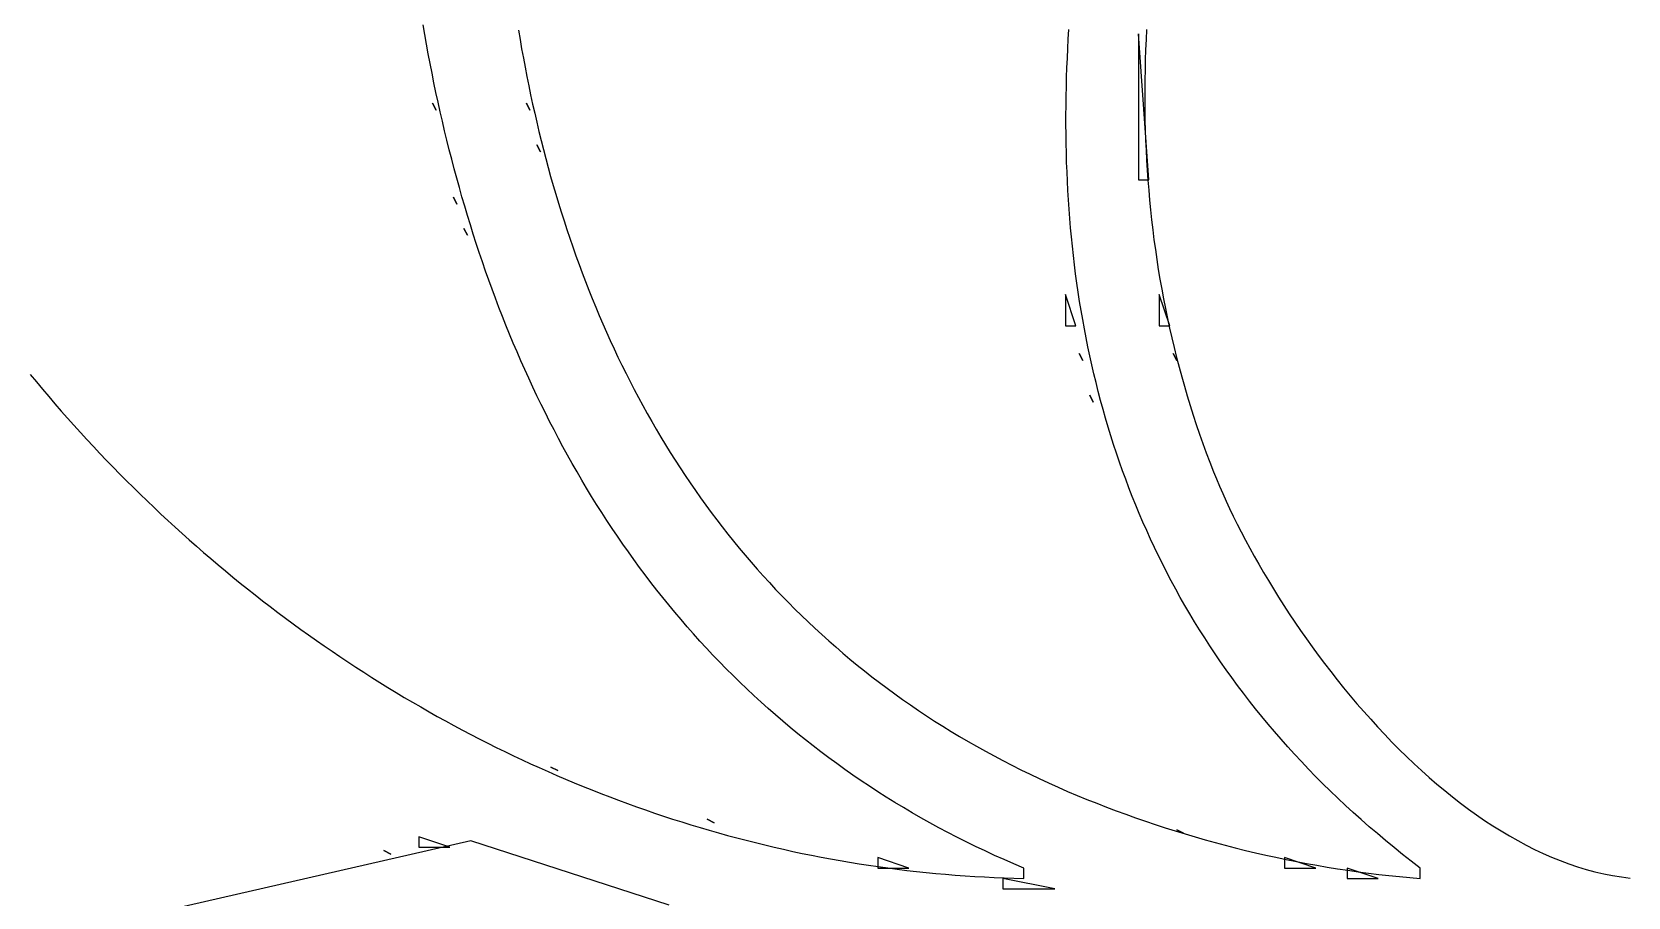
# Model space of a CAD drawing. Header units: millimetres. Extents: x 56222 to 3066687, y -650199 to -121287.
# Drawn here: x 141920.149 to 141922.879, y -185290.785 to -185289.305 of the extents above; entities that cross this region are included whole.
import ezdxf

# ---------------------------------------------------------------- set-up
doc = ezdxf.new("R2010")
doc.units = ezdxf.units.MM
doc.header["$MEASUREMENT"] = 0
doc.layers.add('$TD_AUDIT_GENERATED_(A0BDF17)', color=32, linetype='Continuous', lineweight=30)

msp = doc.modelspace()

# ---------------------------------------------------------------- linework, layer by layer
at = {"layer": '$TD_AUDIT_GENERATED_(A0BDF17)', "linetype": 'Continuous', "lineweight": 25, "ltscale": 2}
for p, q in [((141920.821, -185289.3091, 0.5173), (141920.8182, -185289.2924, 0.5173)), ((141920.9813, -185289.3016, 0.5173), (141920.984, -185289.3175, 0.5173)), ((141921.9218, -185289.3169, 0.5173), (141921.9228, -185289.3005, 0.5173)), ((141922.0558, -185289.3006, 0.5173), (141922.0549, -185289.3178, 0.5173)), ((141920.824, -185289.3257, 0.5173), (141920.821, -185289.3091, 0.5173)), ((141920.827, -185289.3422, 0.5173), (141920.824, -185289.3257, 0.5173)), ((141920.984, -185289.3175, 0.5173), (141920.9867, -185289.3334, 0.5173)), ((141921.9209, -185289.3332, 0.5173), (141921.9218, -185289.3169, 0.5173)), ((141922.0417, -185289.3077, 0.5173), (141922.0417, -185289.5575, 0.5173)), ((141922.0596, -185289.5575, 0.5173), (141922.0417, -185289.3077, 0.5173)), ((141922.0549, -185289.3178, 0.5173), (141922.0541, -185289.335, 0.5173)), ((141920.8301, -185289.3588, 0.5173), (141920.827, -185289.3422, 0.5173)), ((141920.8334, -185289.3753, 0.5173), (141920.8301, -185289.3588, 0.5173)), ((141920.9867, -185289.3334, 0.5173), (141920.9896, -185289.3493, 0.5173)), ((141920.9896, -185289.3493, 0.5173), (141920.9926, -185289.3651, 0.5173)), ((141921.9195, -185289.3659, 0.5173), (141921.9202, -185289.3495, 0.5173)), ((141921.9202, -185289.3495, 0.5173), (141921.9209, -185289.3332, 0.5173)), ((141922.0535, -185289.3522, 0.5173), (141922.0531, -185289.3694, 0.5173)), ((141922.0541, -185289.335, 0.5173), (141922.0535, -185289.3522, 0.5173)), ((141920.8367, -185289.3918, 0.5173), (141920.8334, -185289.3753, 0.5173)), ((141920.9926, -185289.3651, 0.5173), (141920.9956, -185289.3809, 0.5173)), ((141920.9956, -185289.3809, 0.5173), (141920.9988, -185289.3967, 0.5173)), ((141921.9185, -185289.3984, 0.5173), (141921.9189, -185289.3821, 0.5173)), ((141921.9189, -185289.3821, 0.5173), (141921.9195, -185289.3659, 0.5173)), ((141922.0528, -185289.3866, 0.5173), (141922.0526, -185289.4038, 0.5173)), ((141922.0531, -185289.3694, 0.5173), (141922.0528, -185289.3866, 0.5173)), ((141920.8401, -185289.4083, 0.5173), (141920.8367, -185289.3918, 0.5173)), ((141920.8437, -185289.4247, 0.5173), (141920.8401, -185289.4083, 0.5173)), ((141920.9988, -185289.3967, 0.5173), (141921.0021, -185289.4124, 0.5173)), ((141921.0021, -185289.4124, 0.5173), (141921.0055, -185289.428, 0.5173)), ((141921.9182, -185289.4147, 0.5173), (141921.9185, -185289.3984, 0.5173)), ((141922.0526, -185289.4038, 0.5173), (141922.0526, -185289.421, 0.5173)), ((141920.8344, -185289.4266, 0.5173), (141920.8403, -185289.4385, 0.5173)), ((141920.8403, -185289.4385, 0.5173), (141920.8344, -185289.4266, 0.5173)), ((141920.8473, -185289.4411, 0.5173), (141920.8437, -185289.4247, 0.5173)), ((141920.851, -185289.4574, 0.5173), (141920.8473, -185289.4411, 0.5173)), ((141920.995, -185289.4266, 0.5173), (141921.0009, -185289.4385, 0.5173)), ((141921.0009, -185289.4385, 0.5173), (141920.995, -185289.4266, 0.5173)), ((141921.0055, -185289.428, 0.5173), (141921.009, -185289.4437, 0.5173)), ((141921.9178, -185289.4471, 0.5173), (141921.9179, -185289.4309, 0.5173)), ((141921.9179, -185289.4309, 0.5173), (141921.9182, -185289.4147, 0.5173)), ((141922.0526, -185289.421, 0.5173), (141922.0528, -185289.4382, 0.5173)), ((141922.0528, -185289.4382, 0.5173), (141922.053, -185289.4554, 0.5173)), ((141920.8549, -185289.4738, 0.5173), (141920.851, -185289.4574, 0.5173)), ((141921.009, -185289.4437, 0.5173), (141921.0125, -185289.4593, 0.5173)), ((141921.0125, -185289.4593, 0.5173), (141921.0162, -185289.4748, 0.5173)), ((141921.9178, -185289.4633, 0.5173), (141921.9178, -185289.4471, 0.5173)), ((141921.918, -185289.4794, 0.5173), (141921.9178, -185289.4633, 0.5173)), ((141922.053, -185289.4554, 0.5173), (141922.0535, -185289.4725, 0.5173)), ((141920.8588, -185289.4901, 0.5173), (141920.8549, -185289.4738, 0.5173)), ((141920.8629, -185289.5063, 0.5173), (141920.8588, -185289.4901, 0.5173)), ((141921.0162, -185289.4748, 0.5173), (141921.0201, -185289.4903, 0.5173)), ((141921.0201, -185289.4903, 0.5173), (141921.024, -185289.5058, 0.5173)), ((141921.9182, -185289.4956, 0.5173), (141921.918, -185289.4794, 0.5173)), ((141921.9185, -185289.5117, 0.5173), (141921.9182, -185289.4956, 0.5173)), ((141922.0535, -185289.4725, 0.5173), (141922.0541, -185289.4897, 0.5173)), ((141922.0541, -185289.4897, 0.5173), (141922.0548, -185289.5068, 0.5173)), ((141920.867, -185289.5225, 0.5173), (141920.8629, -185289.5063, 0.5173)), ((141920.8713, -185289.5387, 0.5173), (141920.867, -185289.5225, 0.5173)), ((141921.0128, -185289.498, 0.5173), (141921.0188, -185289.5099, 0.5173)), ((141921.0188, -185289.5099, 0.5173), (141921.0128, -185289.498, 0.5173)), ((141921.024, -185289.5058, 0.5173), (141921.028, -185289.5212, 0.5173)), ((141921.028, -185289.5212, 0.5173), (141921.0321, -185289.5366, 0.5173)), ((141921.919, -185289.5278, 0.5173), (141921.9185, -185289.5117, 0.5173)), ((141922.0548, -185289.5068, 0.5173), (141922.0557, -185289.5239, 0.5173)), ((141920.8756, -185289.5548, 0.5173), (141920.8713, -185289.5387, 0.5173)), ((141921.0321, -185289.5366, 0.5173), (141921.0363, -185289.5519, 0.5173)), ((141921.9196, -185289.5439, 0.5173), (141921.919, -185289.5278, 0.5173)), ((141921.9203, -185289.5599, 0.5173), (141921.9196, -185289.5439, 0.5173)), ((141922.0557, -185289.5239, 0.5173), (141922.0567, -185289.541, 0.5173)), ((141922.0567, -185289.541, 0.5173), (141922.0579, -185289.5581, 0.5173)), ((141920.8801, -185289.5709, 0.5173), (141920.8756, -185289.5548, 0.5173)), ((141920.8846, -185289.587, 0.5173), (141920.8801, -185289.5709, 0.5173)), ((141921.0363, -185289.5519, 0.5173), (141921.0407, -185289.5672, 0.5173)), ((141921.0407, -185289.5672, 0.5173), (141921.0451, -185289.5824, 0.5173)), ((141921.9212, -185289.5759, 0.5173), (141921.9203, -185289.5599, 0.5173)), ((141921.9221, -185289.5919, 0.5173), (141921.9212, -185289.5759, 0.5173)), ((141922.0417, -185289.5575, 0.5173), (141922.0596, -185289.5575, 0.5173)), ((141922.0579, -185289.5581, 0.5173), (141922.0593, -185289.5752, 0.5173)), ((141922.0593, -185289.5752, 0.5173), (141922.0608, -185289.5922, 0.5173)), ((141920.8701, -185289.5872, 0.5173), (141920.876, -185289.5991, 0.5173)), ((141920.876, -185289.5991, 0.5173), (141920.8701, -185289.5872, 0.5173)), ((141920.8893, -185289.603, 0.5173), (141920.8846, -185289.587, 0.5173)), ((141920.8941, -185289.619, 0.5173), (141920.8893, -185289.603, 0.5173)), ((141921.0451, -185289.5824, 0.5173), (141921.0497, -185289.5976, 0.5173)), ((141921.0497, -185289.5976, 0.5173), (141921.0544, -185289.6127, 0.5173)), ((141921.9232, -185289.6078, 0.5173), (141921.9221, -185289.5919, 0.5173)), ((141922.0608, -185289.5922, 0.5173), (141922.0625, -185289.6092, 0.5173)), ((141920.899, -185289.6349, 0.5173), (141920.8941, -185289.619, 0.5173)), ((141921.0544, -185289.6127, 0.5173), (141921.0592, -185289.6278, 0.5173)), ((141921.0592, -185289.6278, 0.5173), (141921.0641, -185289.6428, 0.5173)), ((141921.9244, -185289.6238, 0.5173), (141921.9232, -185289.6078, 0.5173)), ((141921.9258, -185289.6397, 0.5173), (141921.9244, -185289.6238, 0.5173)), ((141922.0625, -185289.6092, 0.5173), (141922.0643, -185289.6262, 0.5173)), ((141922.0643, -185289.6262, 0.5173), (141922.0663, -185289.6432, 0.5173)), ((141920.8879, -185289.6407, 0.5173), (141920.8939, -185289.6526, 0.5173)), ((141920.8939, -185289.6526, 0.5173), (141920.8879, -185289.6407, 0.5173)), ((141920.9039, -185289.6507, 0.5173), (141920.899, -185289.6349, 0.5173)), ((141920.909, -185289.6666, 0.5173), (141920.9039, -185289.6507, 0.5173)), ((141921.0641, -185289.6428, 0.5173), (141921.0691, -185289.6577, 0.5173)), ((141921.0691, -185289.6577, 0.5173), (141921.0742, -185289.6726, 0.5173)), ((141921.9272, -185289.6555, 0.5173), (141921.9258, -185289.6397, 0.5173)), ((141921.9288, -185289.6714, 0.5173), (141921.9272, -185289.6555, 0.5173)), ((141922.0663, -185289.6432, 0.5173), (141922.0684, -185289.6602, 0.5173)), ((141920.9142, -185289.6823, 0.5173), (141920.909, -185289.6666, 0.5173)), ((141920.9196, -185289.6981, 0.5173), (141920.9142, -185289.6823, 0.5173)), ((141921.0742, -185289.6726, 0.5173), (141921.0795, -185289.6875, 0.5173)), ((141921.9306, -185289.6872, 0.5173), (141921.9288, -185289.6714, 0.5173)), ((141921.9324, -185289.7029, 0.5173), (141921.9306, -185289.6872, 0.5173)), ((141922.0684, -185289.6602, 0.5173), (141922.0707, -185289.6771, 0.5173)), ((141922.0707, -185289.6771, 0.5173), (141922.0732, -185289.694, 0.5173)), ((141920.925, -185289.7137, 0.5173), (141920.9196, -185289.6981, 0.5173)), ((141920.9305, -185289.7294, 0.5173), (141920.925, -185289.7137, 0.5173)), ((141921.0795, -185289.6875, 0.5173), (141921.0848, -185289.7023, 0.5173)), ((141921.0848, -185289.7023, 0.5173), (141921.0903, -185289.717, 0.5173)), ((141921.9344, -185289.7187, 0.5173), (141921.9324, -185289.7029, 0.5173)), ((141922.0732, -185289.694, 0.5173), (141922.0758, -185289.7109, 0.5173)), ((141922.0758, -185289.7109, 0.5173), (141922.0786, -185289.7278, 0.5173)), ((141920.9362, -185289.7449, 0.5173), (141920.9305, -185289.7294, 0.5173)), ((141921.0903, -185289.717, 0.5173), (141921.0959, -185289.7317, 0.5173)), ((141921.0959, -185289.7317, 0.5173), (141921.1016, -185289.7463, 0.5173)), ((141921.9366, -185289.7344, 0.5173), (141921.9344, -185289.7187, 0.5173)), ((141921.9388, -185289.7501, 0.5173), (141921.9366, -185289.7344, 0.5173)), ((141922.0786, -185289.7278, 0.5173), (141922.0816, -185289.7446, 0.5173)), ((141920.9419, -185289.7604, 0.5173), (141920.9362, -185289.7449, 0.5173)), ((141920.9478, -185289.7759, 0.5173), (141920.9419, -185289.7604, 0.5173)), ((141921.1016, -185289.7463, 0.5173), (141921.1074, -185289.7608, 0.5173)), ((141921.1074, -185289.7608, 0.5173), (141921.1133, -185289.7753, 0.5173)), ((141921.9168, -185289.7537, 0.5173), (141921.9168, -185289.8073, 0.5173)), ((141921.9347, -185289.8073, 0.5173), (141921.9168, -185289.7537, 0.5173)), ((141921.9412, -185289.7657, 0.5173), (141921.9388, -185289.7501, 0.5173)), ((141921.9438, -185289.7813, 0.5173), (141921.9412, -185289.7657, 0.5173)), ((141922.0774, -185289.7537, 0.5173), (141922.0774, -185289.8073, 0.5173)), ((141922.0953, -185289.8073, 0.5173), (141922.0774, -185289.7537, 0.5173)), ((141922.0816, -185289.7446, 0.5173), (141922.0847, -185289.7614, 0.5173)), ((141922.0847, -185289.7614, 0.5173), (141922.088, -185289.7781, 0.5173)), ((141920.9538, -185289.7913, 0.5173), (141920.9478, -185289.7759, 0.5173)), ((141920.9599, -185289.8066, 0.5173), (141920.9538, -185289.7913, 0.5173)), ((141921.1133, -185289.7753, 0.5173), (141921.1194, -185289.7898, 0.5173)), ((141921.1194, -185289.7898, 0.5173), (141921.1256, -185289.8041, 0.5173)), ((141921.9465, -185289.7969, 0.5173), (141921.9438, -185289.7813, 0.5173)), ((141922.088, -185289.7781, 0.5173), (141922.0915, -185289.7949, 0.5173)), ((141922.0915, -185289.7949, 0.5173), (141922.0951, -185289.8115, 0.5173)), ((141920.9661, -185289.8219, 0.5173), (141920.9599, -185289.8066, 0.5173)), ((141920.9724, -185289.8371, 0.5173), (141920.9661, -185289.8219, 0.5173)), ((141921.1256, -185289.8041, 0.5173), (141921.1319, -185289.8184, 0.5173)), ((141921.1319, -185289.8184, 0.5173), (141921.1383, -185289.8326, 0.5173)), ((141921.9168, -185289.8073, 0.5173), (141921.9347, -185289.8073, 0.5173)), ((141921.9493, -185289.8124, 0.5173), (141921.9465, -185289.7969, 0.5173)), ((141921.9522, -185289.8279, 0.5173), (141921.9493, -185289.8124, 0.5173)), ((141922.0774, -185289.8073, 0.5173), (141922.0953, -185289.8073, 0.5173)), ((141922.0951, -185289.8115, 0.5173), (141922.0989, -185289.8282, 0.5173)), ((141920.9789, -185289.8522, 0.5173), (141920.9724, -185289.8371, 0.5173)), ((141921.1383, -185289.8326, 0.5173), (141921.1448, -185289.8468, 0.5173)), ((141921.1448, -185289.8468, 0.5173), (141921.1515, -185289.8609, 0.5173)), ((141921.9554, -185289.8433, 0.5173), (141921.9522, -185289.8279, 0.5173)), ((141921.9586, -185289.8587, 0.5173), (141921.9554, -185289.8433, 0.5173)), ((141922.0989, -185289.8282, 0.5173), (141922.1029, -185289.8448, 0.5173)), ((141922.1029, -185289.8448, 0.5173), (141922.107, -185289.8614, 0.5173)), ((141920.9854, -185289.8673, 0.5173), (141920.9789, -185289.8522, 0.5173)), ((141920.9921, -185289.8824, 0.5173), (141920.9854, -185289.8673, 0.5173)), ((141921.1515, -185289.8609, 0.5173), (141921.1583, -185289.8749, 0.5173)), ((141921.1583, -185289.8749, 0.5173), (141921.1652, -185289.8889, 0.5173)), ((141921.9406, -185289.8548, 0.5173), (141921.9466, -185289.8667, 0.5173)), ((141921.9466, -185289.8667, 0.5173), (141921.9406, -185289.8548, 0.5173)), ((141921.962, -185289.8741, 0.5173), (141921.9586, -185289.8587, 0.5173)), ((141921.9656, -185289.8894, 0.5173), (141921.962, -185289.8741, 0.5173)), ((141922.1012, -185289.8548, 0.5173), (141922.1072, -185289.8667, 0.5173)), ((141922.1072, -185289.8667, 0.5173), (141922.1012, -185289.8548, 0.5173)), ((141922.107, -185289.8614, 0.5173), (141922.1113, -185289.878, 0.5173)), ((141922.1113, -185289.878, 0.5173), (141922.1158, -185289.8945, 0.5173)), ((141920.146, -185289.8907, 0.5173), (141920.1565, -185289.9034, 0.5173)), ((141920.1565, -185289.9034, 0.5173), (141920.167, -185289.9159, 0.5173)), ((141920.9989, -185289.8973, 0.5173), (141920.9921, -185289.8824, 0.5173)), ((141921.0058, -185289.9122, 0.5173), (141920.9989, -185289.8973, 0.5173)), ((141921.1652, -185289.8889, 0.5173), (141921.1722, -185289.9027, 0.5173)), ((141921.1722, -185289.9027, 0.5173), (141921.1793, -185289.9165, 0.5173)), ((141921.9693, -185289.9047, 0.5173), (141921.9656, -185289.8894, 0.5173)), ((141921.9731, -185289.92, 0.5173), (141921.9693, -185289.9047, 0.5173)), ((141922.1158, -185289.8945, 0.5173), (141922.1204, -185289.9109, 0.5173)), ((141920.167, -185289.9159, 0.5173), (141920.1776, -185289.9284, 0.5173)), ((141920.1776, -185289.9284, 0.5173), (141920.1883, -185289.9408, 0.5173)), ((141921.0128, -185289.927, 0.5173), (141921.0058, -185289.9122, 0.5173)), ((141921.0199, -185289.9418, 0.5173), (141921.0128, -185289.927, 0.5173)), ((141921.1793, -185289.9165, 0.5173), (141921.1866, -185289.9303, 0.5173)), ((141921.1866, -185289.9303, 0.5173), (141921.194, -185289.9439, 0.5173)), ((141921.9585, -185289.9262, 0.5173), (141921.9644, -185289.9381, 0.5173)), ((141921.9644, -185289.9381, 0.5173), (141921.9585, -185289.9262, 0.5173)), ((141921.9771, -185289.9352, 0.5173), (141921.9731, -185289.92, 0.5173)), ((141922.1204, -185289.9109, 0.5173), (141922.1253, -185289.9273, 0.5173)), ((141922.1253, -185289.9273, 0.5173), (141922.1303, -185289.9437, 0.5173)), ((141920.1883, -185289.9408, 0.5173), (141920.1991, -185289.9532, 0.5173)), ((141920.1991, -185289.9532, 0.5173), (141920.2099, -185289.9655, 0.5173)), ((141921.0272, -185289.9565, 0.5173), (141921.0199, -185289.9418, 0.5173)), ((141921.0346, -185289.9711, 0.5173), (141921.0272, -185289.9565, 0.5173)), ((141921.194, -185289.9439, 0.5173), (141921.2015, -185289.9575, 0.5173)), ((141921.2015, -185289.9575, 0.5173), (141921.2092, -185289.971, 0.5173)), ((141921.9812, -185289.9504, 0.5173), (141921.9771, -185289.9352, 0.5173)), ((141921.9855, -185289.9655, 0.5173), (141921.9812, -185289.9504, 0.5173)), ((141922.1303, -185289.9437, 0.5173), (141922.1354, -185289.9601, 0.5173)), ((141922.1354, -185289.9601, 0.5173), (141922.1408, -185289.9763, 0.5173)), ((141920.2099, -185289.9655, 0.5173), (141920.2208, -185289.9777, 0.5173)), ((141920.2208, -185289.9777, 0.5173), (141920.2318, -185289.9898, 0.5173)), ((141921.0421, -185289.9856, 0.5173), (141921.0346, -185289.9711, 0.5173)), ((141921.0497, -185290.0001, 0.5173), (141921.0421, -185289.9856, 0.5173)), ((141921.2092, -185289.971, 0.5173), (141921.217, -185289.9844, 0.5173)), ((141921.217, -185289.9844, 0.5173), (141921.2249, -185289.9978, 0.5173)), ((141921.99, -185289.9806, 0.5173), (141921.9855, -185289.9655, 0.5173)), ((141921.9946, -185289.9956, 0.5173), (141921.99, -185289.9806, 0.5173)), ((141922.1408, -185289.9763, 0.5173), (141922.1463, -185289.9926, 0.5173)), ((141920.2318, -185289.9898, 0.5173), (141920.2429, -185290.0019, 0.5173)), ((141920.2429, -185290.0019, 0.5173), (141920.254, -185290.0138, 0.5173)), ((141920.254, -185290.0138, 0.5173), (141920.2653, -185290.0258, 0.5173)), ((141921.0574, -185290.0145, 0.5173), (141921.0497, -185290.0001, 0.5173)), ((141921.0653, -185290.0288, 0.5173), (141921.0574, -185290.0145, 0.5173)), ((141921.2249, -185289.9978, 0.5173), (141921.2329, -185290.0111, 0.5173)), ((141921.2329, -185290.0111, 0.5173), (141921.241, -185290.0243, 0.5173)), ((141921.9994, -185290.0106, 0.5173), (141921.9946, -185289.9956, 0.5173)), ((141922.0043, -185290.0256, 0.5173), (141921.9994, -185290.0106, 0.5173)), ((141922.1463, -185289.9926, 0.5173), (141922.152, -185290.0088, 0.5173)), ((141922.152, -185290.0088, 0.5173), (141922.1579, -185290.0249, 0.5173)), ((141920.2653, -185290.0258, 0.5173), (141920.2766, -185290.0376, 0.5173)), ((141920.2766, -185290.0376, 0.5173), (141920.2879, -185290.0494, 0.5173)), ((141921.0733, -185290.0431, 0.5173), (141921.0653, -185290.0288, 0.5173)), ((141921.241, -185290.0243, 0.5173), (141921.2493, -185290.0374, 0.5173)), ((141921.2493, -185290.0374, 0.5173), (141921.2577, -185290.0504, 0.5173)), ((141922.0094, -185290.0405, 0.5173), (141922.0043, -185290.0256, 0.5173)), ((141922.0146, -185290.0553, 0.5173), (141922.0094, -185290.0405, 0.5173)), ((141922.1579, -185290.0249, 0.5173), (141922.164, -185290.041, 0.5173)), ((141922.164, -185290.041, 0.5173), (141922.1703, -185290.0571, 0.5173)), ((141920.2879, -185290.0494, 0.5173), (141920.2994, -185290.061, 0.5173)), ((141920.2994, -185290.061, 0.5173), (141920.3109, -185290.0726, 0.5173)), ((141921.0814, -185290.0572, 0.5173), (141921.0733, -185290.0431, 0.5173)), ((141921.0896, -185290.0713, 0.5173), (141921.0814, -185290.0572, 0.5173)), ((141921.2577, -185290.0504, 0.5173), (141921.2663, -185290.0633, 0.5173)), ((141921.2663, -185290.0633, 0.5173), (141921.275, -185290.0762, 0.5173)), ((141922.02, -185290.0701, 0.5173), (141922.0146, -185290.0553, 0.5173)), ((141922.1703, -185290.0571, 0.5173), (141922.1752, -185290.0693, 0.5173)), ((141922.1752, -185290.0693, 0.5173), (141922.1804, -185290.0817, 0.5173)), ((141920.3109, -185290.0726, 0.5173), (141920.3225, -185290.0842, 0.5173)), ((141920.3225, -185290.0842, 0.5173), (141920.3342, -185290.0956, 0.5173)), ((141920.3342, -185290.0956, 0.5173), (141920.346, -185290.107, 0.5173)), ((141921.0979, -185290.0853, 0.5173), (141921.0896, -185290.0713, 0.5173)), ((141921.1064, -185290.0992, 0.5173), (141921.0979, -185290.0853, 0.5173)), ((141921.275, -185290.0762, 0.5173), (141921.2838, -185290.089, 0.5173)), ((141921.2838, -185290.089, 0.5173), (141921.2927, -185290.1017, 0.5173)), ((141922.0256, -185290.0849, 0.5173), (141922.02, -185290.0701, 0.5173)), ((141922.0313, -185290.0996, 0.5173), (141922.0256, -185290.0849, 0.5173)), ((141922.1804, -185290.0817, 0.5173), (141922.1859, -185290.0944, 0.5173)), ((141922.1859, -185290.0944, 0.5173), (141922.1917, -185290.1072, 0.5173)), ((141920.346, -185290.107, 0.5173), (141920.3578, -185290.1183, 0.5173)), ((141920.3578, -185290.1183, 0.5173), (141920.3697, -185290.1295, 0.5173)), ((141921.115, -185290.1131, 0.5173), (141921.1064, -185290.0992, 0.5173)), ((141921.1237, -185290.1268, 0.5173), (141921.115, -185290.1131, 0.5173)), ((141921.2927, -185290.1017, 0.5173), (141921.3018, -185290.1143, 0.5173)), ((141921.3018, -185290.1143, 0.5173), (141921.311, -185290.1268, 0.5173)), ((141922.0372, -185290.1142, 0.5173), (141922.0313, -185290.0996, 0.5173)), ((141922.0433, -185290.1288, 0.5173), (141922.0372, -185290.1142, 0.5173)), ((141922.1917, -185290.1072, 0.5173), (141922.1978, -185290.1202, 0.5173)), ((141922.1978, -185290.1202, 0.5173), (141922.2041, -185290.1334, 0.5173)), ((141920.3697, -185290.1295, 0.5173), (141920.3817, -185290.1407, 0.5173)), ((141920.3817, -185290.1407, 0.5173), (141920.3937, -185290.1517, 0.5173)), ((141921.1326, -185290.1405, 0.5173), (141921.1237, -185290.1268, 0.5173)), ((141921.1415, -185290.1541, 0.5173), (141921.1326, -185290.1405, 0.5173)), ((141921.311, -185290.1268, 0.5173), (141921.3203, -185290.1392, 0.5173)), ((141921.3203, -185290.1392, 0.5173), (141921.3298, -185290.1515, 0.5173)), ((141922.0495, -185290.1434, 0.5173), (141922.0433, -185290.1288, 0.5173)), ((141922.0559, -185290.1579, 0.5173), (141922.0495, -185290.1434, 0.5173)), ((141922.2041, -185290.1334, 0.5173), (141922.2108, -185290.1468, 0.5173)), ((141922.2108, -185290.1468, 0.5173), (141922.2176, -185290.1602, 0.5173)), ((141920.3937, -185290.1517, 0.5173), (141920.4058, -185290.1627, 0.5173)), ((141920.4058, -185290.1627, 0.5173), (141920.418, -185290.1736, 0.5173)), ((141920.418, -185290.1736, 0.5173), (141920.4303, -185290.1844, 0.5173)), ((141921.1506, -185290.1676, 0.5173), (141921.1415, -185290.1541, 0.5173)), ((141921.1599, -185290.181, 0.5173), (141921.1506, -185290.1676, 0.5173)), ((141921.3298, -185290.1515, 0.5173), (141921.3394, -185290.1638, 0.5173)), ((141921.3394, -185290.1638, 0.5173), (141921.3492, -185290.1759, 0.5173)), ((141921.3492, -185290.1759, 0.5173), (141921.359, -185290.188, 0.5173)), ((141922.0625, -185290.1724, 0.5173), (141922.0559, -185290.1579, 0.5173)), ((141922.0693, -185290.1868, 0.5173), (141922.0625, -185290.1724, 0.5173)), ((141922.2176, -185290.1602, 0.5173), (141922.2248, -185290.1739, 0.5173)), ((141922.2248, -185290.1739, 0.5173), (141922.2321, -185290.1876, 0.5173)), ((141920.4303, -185290.1844, 0.5173), (141920.4426, -185290.1951, 0.5173)), ((141920.4426, -185290.1951, 0.5173), (141920.455, -185290.2058, 0.5173)), ((141920.455, -185290.2058, 0.5173), (141920.4674, -185290.2163, 0.5173)), ((141921.1692, -185290.1943, 0.5173), (141921.1599, -185290.181, 0.5173)), ((141921.1787, -185290.2075, 0.5173), (141921.1692, -185290.1943, 0.5173)), ((141921.359, -185290.188, 0.5173), (141921.369, -185290.1999, 0.5173)), ((141921.369, -185290.1999, 0.5173), (141921.3792, -185290.2118, 0.5173)), ((141922.0762, -185290.2011, 0.5173), (141922.0693, -185290.1868, 0.5173)), ((141922.0833, -185290.2154, 0.5173), (141922.0762, -185290.2011, 0.5173)), ((141922.2321, -185290.1876, 0.5173), (141922.2398, -185290.2014, 0.5173)), ((141922.2398, -185290.2014, 0.5173), (141922.2477, -185290.2153, 0.5173)), ((141920.4674, -185290.2163, 0.5173), (141920.48, -185290.2268, 0.5173)), ((141920.48, -185290.2268, 0.5173), (141920.4926, -185290.2372, 0.5173)), ((141921.1883, -185290.2207, 0.5173), (141921.1787, -185290.2075, 0.5173)), ((141921.1981, -185290.2337, 0.5173), (141921.1883, -185290.2207, 0.5173)), ((141921.3792, -185290.2118, 0.5173), (141921.3895, -185290.2236, 0.5173)), ((141921.3895, -185290.2236, 0.5173), (141921.3999, -185290.2352, 0.5173)), ((141922.0905, -185290.2296, 0.5173), (141922.0833, -185290.2154, 0.5173)), ((141922.098, -185290.2438, 0.5173), (141922.0905, -185290.2296, 0.5173)), ((141922.2477, -185290.2153, 0.5173), (141922.2558, -185290.2294, 0.5173)), ((141922.2558, -185290.2294, 0.5173), (141922.2641, -185290.2434, 0.5173)), ((141920.4926, -185290.2372, 0.5173), (141920.5052, -185290.2475, 0.5173)), ((141920.5052, -185290.2475, 0.5173), (141920.5179, -185290.2577, 0.5173)), ((141920.5179, -185290.2577, 0.5173), (141920.5307, -185290.2679, 0.5173)), ((141921.2079, -185290.2467, 0.5173), (141921.1981, -185290.2337, 0.5173)), ((141921.2179, -185290.2595, 0.5173), (141921.2079, -185290.2467, 0.5173)), ((141921.2281, -185290.2723, 0.5173), (141921.2179, -185290.2595, 0.5173)), ((141921.3999, -185290.2352, 0.5173), (141921.4105, -185290.2468, 0.5173)), ((141921.4105, -185290.2468, 0.5173), (141921.4212, -185290.2583, 0.5173)), ((141921.4212, -185290.2583, 0.5173), (141921.432, -185290.2696, 0.5173)), ((141922.1056, -185290.2579, 0.5173), (141922.098, -185290.2438, 0.5173)), ((141922.1134, -185290.272, 0.5173), (141922.1056, -185290.2579, 0.5173)), ((141922.2641, -185290.2434, 0.5173), (141922.2727, -185290.2576, 0.5173)), ((141922.2727, -185290.2576, 0.5173), (141922.2816, -185290.2717, 0.5173)), ((141920.5307, -185290.2679, 0.5173), (141920.5436, -185290.2779, 0.5173)), ((141920.5436, -185290.2779, 0.5173), (141920.5565, -185290.2879, 0.5173)), ((141920.5565, -185290.2879, 0.5173), (141920.5695, -185290.2977, 0.5173)), ((141921.2383, -185290.2849, 0.5173), (141921.2281, -185290.2723, 0.5173)), ((141921.2487, -185290.2975, 0.5173), (141921.2383, -185290.2849, 0.5173)), ((141921.432, -185290.2696, 0.5173), (141921.443, -185290.2809, 0.5173)), ((141921.443, -185290.2809, 0.5173), (141921.4541, -185290.2921, 0.5173)), ((141922.1214, -185290.286, 0.5173), (141922.1134, -185290.272, 0.5173)), ((141922.1295, -185290.3, 0.5173), (141922.1214, -185290.286, 0.5173)), ((141922.2816, -185290.2717, 0.5173), (141922.2906, -185290.2859, 0.5173)), ((141922.2906, -185290.2859, 0.5173), (141922.2999, -185290.3002, 0.5173)), ((141920.5695, -185290.2977, 0.5173), (141920.5826, -185290.3075, 0.5173)), ((141920.5826, -185290.3075, 0.5173), (141920.5957, -185290.3172, 0.5173)), ((141921.2593, -185290.31, 0.5173), (141921.2487, -185290.2975, 0.5173)), ((141921.2699, -185290.3223, 0.5173), (141921.2593, -185290.31, 0.5173)), ((141921.4541, -185290.2921, 0.5173), (141921.4654, -185290.3032, 0.5173)), ((141921.4654, -185290.3032, 0.5173), (141921.4768, -185290.3141, 0.5173)), ((141921.4768, -185290.3141, 0.5173), (141921.4884, -185290.325, 0.5173)), ((141922.1379, -185290.3139, 0.5173), (141922.1295, -185290.3, 0.5173)), ((141922.1464, -185290.3277, 0.5173), (141922.1379, -185290.3139, 0.5173)), ((141922.2999, -185290.3002, 0.5173), (141922.3094, -185290.3144, 0.5173)), ((141922.3094, -185290.3144, 0.5173), (141922.3191, -185290.3286, 0.5173)), ((141920.5957, -185290.3172, 0.5173), (141920.6089, -185290.3268, 0.5173)), ((141920.6089, -185290.3268, 0.5173), (141920.6221, -185290.3363, 0.5173)), ((141920.6221, -185290.3363, 0.5173), (141920.6355, -185290.3457, 0.5173)), ((141921.2807, -185290.3346, 0.5173), (141921.2699, -185290.3223, 0.5173)), ((141921.2917, -185290.3467, 0.5173), (141921.2807, -185290.3346, 0.5173)), ((141921.4884, -185290.325, 0.5173), (141921.5001, -185290.3357, 0.5173)), ((141921.5001, -185290.3357, 0.5173), (141921.5119, -185290.3464, 0.5173)), ((141922.1551, -185290.3415, 0.5173), (141922.1464, -185290.3277, 0.5173)), ((141922.164, -185290.3552, 0.5173), (141922.1551, -185290.3415, 0.5173)), ((141922.3191, -185290.3286, 0.5173), (141922.3291, -185290.3428, 0.5173)), ((141920.6355, -185290.3457, 0.5173), (141920.6488, -185290.3551, 0.5173)), ((141920.6488, -185290.3551, 0.5173), (141920.6623, -185290.3643, 0.5173)), ((141920.6623, -185290.3643, 0.5173), (141920.6758, -185290.3734, 0.5173)), ((141921.3027, -185290.3588, 0.5173), (141921.2917, -185290.3467, 0.5173)), ((141921.3139, -185290.3707, 0.5173), (141921.3027, -185290.3588, 0.5173)), ((141921.5119, -185290.3464, 0.5173), (141921.5239, -185290.3569, 0.5173)), ((141921.5239, -185290.3569, 0.5173), (141921.536, -185290.3673, 0.5173)), ((141921.536, -185290.3673, 0.5173), (141921.5483, -185290.3776, 0.5173)), ((141922.1731, -185290.3688, 0.5173), (141922.164, -185290.3552, 0.5173)), ((141922.1824, -185290.3824, 0.5173), (141922.1731, -185290.3688, 0.5173)), ((141922.3291, -185290.3428, 0.5173), (141922.3392, -185290.3569, 0.5173)), ((141922.3392, -185290.3569, 0.5173), (141922.3495, -185290.371, 0.5173)), ((141920.6758, -185290.3734, 0.5173), (141920.6893, -185290.3825, 0.5173)), ((141920.6893, -185290.3825, 0.5173), (141920.7029, -185290.3914, 0.5173)), ((141920.7029, -185290.3914, 0.5173), (141920.7166, -185290.4003, 0.5173)), ((141921.3253, -185290.3826, 0.5173), (141921.3139, -185290.3707, 0.5173)), ((141921.3368, -185290.3943, 0.5173), (141921.3253, -185290.3826, 0.5173)), ((141921.3484, -185290.4059, 0.5173), (141921.3368, -185290.3943, 0.5173)), ((141921.5483, -185290.3776, 0.5173), (141921.5607, -185290.3878, 0.5173)), ((141921.5607, -185290.3878, 0.5173), (141921.5733, -185290.3979, 0.5173)), ((141922.1918, -185290.3959, 0.5173), (141922.1824, -185290.3824, 0.5173)), ((141922.2015, -185290.4094, 0.5173), (141922.1918, -185290.3959, 0.5173)), ((141922.3495, -185290.371, 0.5173), (141922.3601, -185290.3851, 0.5173)), ((141922.3601, -185290.3851, 0.5173), (141922.3708, -185290.3991, 0.5173)), ((141920.7166, -185290.4003, 0.5173), (141920.7304, -185290.4091, 0.5173)), ((141920.7304, -185290.4091, 0.5173), (141920.7442, -185290.4177, 0.5173)), ((141920.7442, -185290.4177, 0.5173), (141920.758, -185290.4263, 0.5173)), ((141921.3601, -185290.4174, 0.5173), (141921.3484, -185290.4059, 0.5173)), ((141921.372, -185290.4288, 0.5173), (141921.3601, -185290.4174, 0.5173)), ((141921.5733, -185290.3979, 0.5173), (141921.586, -185290.4079, 0.5173)), ((141921.586, -185290.4079, 0.5173), (141921.5989, -185290.4178, 0.5173)), ((141921.5989, -185290.4178, 0.5173), (141921.6119, -185290.4275, 0.5173)), ((141922.2113, -185290.4228, 0.5173), (141922.2015, -185290.4094, 0.5173)), ((141922.2214, -185290.4361, 0.5173), (141922.2113, -185290.4228, 0.5173)), ((141922.3708, -185290.3991, 0.5173), (141922.3817, -185290.413, 0.5173)), ((141922.3817, -185290.413, 0.5173), (141922.3928, -185290.4268, 0.5173)), ((141920.758, -185290.4263, 0.5173), (141920.7719, -185290.4348, 0.5173)), ((141920.7719, -185290.4348, 0.5173), (141920.7859, -185290.4431, 0.5173)), ((141920.7859, -185290.4431, 0.5173), (141920.7999, -185290.4514, 0.5173)), ((141920.7999, -185290.4514, 0.5173), (141920.814, -185290.4596, 0.5173)), ((141921.384, -185290.4401, 0.5173), (141921.372, -185290.4288, 0.5173)), ((141921.3962, -185290.4513, 0.5173), (141921.384, -185290.4401, 0.5173)), ((141921.4085, -185290.4624, 0.5173), (141921.3962, -185290.4513, 0.5173)), ((141921.6119, -185290.4275, 0.5173), (141921.6251, -185290.4372, 0.5173)), ((141921.6251, -185290.4372, 0.5173), (141921.6384, -185290.4467, 0.5173)), ((141921.6384, -185290.4467, 0.5173), (141921.6518, -185290.4561, 0.5173)), ((141922.2316, -185290.4494, 0.5173), (141922.2214, -185290.4361, 0.5173)), ((141922.242, -185290.4626, 0.5173), (141922.2316, -185290.4494, 0.5173)), ((141922.3928, -185290.4268, 0.5173), (141922.4041, -185290.4404, 0.5173)), ((141922.4041, -185290.4404, 0.5173), (141922.4156, -185290.454, 0.5173)), ((141920.814, -185290.4596, 0.5173), (141920.8282, -185290.4677, 0.5173)), ((141920.8282, -185290.4677, 0.5173), (141920.8423, -185290.4757, 0.5173)), ((141920.8423, -185290.4757, 0.5173), (141920.8566, -185290.4835, 0.5173)), ((141921.421, -185290.4733, 0.5173), (141921.4085, -185290.4624, 0.5173)), ((141921.4336, -185290.4841, 0.5173), (141921.421, -185290.4733, 0.5173)), ((141921.6518, -185290.4561, 0.5173), (141921.6654, -185290.4654, 0.5173)), ((141921.6654, -185290.4654, 0.5173), (141921.6792, -185290.4745, 0.5173)), ((141921.6792, -185290.4745, 0.5173), (141921.6931, -185290.4836, 0.5173)), ((141922.2527, -185290.4757, 0.5173), (141922.242, -185290.4626, 0.5173)), ((141922.2635, -185290.4888, 0.5173), (141922.2527, -185290.4757, 0.5173)), ((141922.4156, -185290.454, 0.5173), (141922.4272, -185290.4674, 0.5173)), ((141922.4272, -185290.4674, 0.5173), (141922.4391, -185290.4807, 0.5173)), ((141920.8566, -185290.4835, 0.5173), (141920.8709, -185290.4913, 0.5173)), ((141920.8709, -185290.4913, 0.5173), (141920.8853, -185290.499, 0.5173)), ((141920.8853, -185290.499, 0.5173), (141920.8997, -185290.5066, 0.5173)), ((141921.4463, -185290.4948, 0.5173), (141921.4336, -185290.4841, 0.5173)), ((141921.4592, -185290.5054, 0.5173), (141921.4463, -185290.4948, 0.5173)), ((141921.4722, -185290.5159, 0.5173), (141921.4592, -185290.5054, 0.5173)), ((141921.6931, -185290.4836, 0.5173), (141921.7072, -185290.4925, 0.5173)), ((141921.7072, -185290.4925, 0.5173), (141921.7214, -185290.5013, 0.5173)), ((141921.7214, -185290.5013, 0.5173), (141921.7358, -185290.5099, 0.5173)), ((141922.2745, -185290.5018, 0.5173), (141922.2635, -185290.4888, 0.5173)), ((141922.2857, -185290.5148, 0.5173), (141922.2745, -185290.5018, 0.5173)), ((141922.4391, -185290.4807, 0.5173), (141922.451, -185290.4938, 0.5173)), ((141922.451, -185290.4938, 0.5173), (141922.4632, -185290.5068, 0.5173)), ((141920.8997, -185290.5066, 0.5173), (141920.9141, -185290.5141, 0.5173)), ((141920.9141, -185290.5141, 0.5173), (141920.9287, -185290.5214, 0.5173)), ((141920.9287, -185290.5214, 0.5173), (141920.9432, -185290.5287, 0.5173)), ((141920.9432, -185290.5287, 0.5173), (141920.9579, -185290.5359, 0.5173)), ((141921.4853, -185290.5262, 0.5173), (141921.4722, -185290.5159, 0.5173)), ((141921.4986, -185290.5365, 0.5173), (141921.4853, -185290.5262, 0.5173)), ((141921.7358, -185290.5099, 0.5173), (141921.7503, -185290.5185, 0.5173)), ((141921.7503, -185290.5185, 0.5173), (141921.765, -185290.5269, 0.5173)), ((141921.765, -185290.5269, 0.5173), (141921.7799, -185290.5352, 0.5173)), ((141922.2972, -185290.5276, 0.5173), (141922.2857, -185290.5148, 0.5173)), ((141922.3088, -185290.5404, 0.5173), (141922.2972, -185290.5276, 0.5173)), ((141922.4632, -185290.5068, 0.5173), (141922.4755, -185290.5196, 0.5173)), ((141922.4755, -185290.5196, 0.5173), (141922.4879, -185290.5321, 0.5173)), ((141922.4879, -185290.5321, 0.5173), (141922.5005, -185290.5445, 0.5173)), ((141920.9579, -185290.5359, 0.5173), (141920.9725, -185290.5429, 0.5173)), ((141920.9725, -185290.5429, 0.5173), (141920.9873, -185290.5499, 0.5173)), ((141920.9873, -185290.5499, 0.5173), (141921.0021, -185290.5567, 0.5173)), ((141921.0021, -185290.5567, 0.5173), (141921.0169, -185290.5634, 0.5173)), ((141921.5121, -185290.5466, 0.5173), (141921.4986, -185290.5365, 0.5173)), ((141921.5257, -185290.5565, 0.5173), (141921.5121, -185290.5466, 0.5173)), ((141921.5394, -185290.5664, 0.5173), (141921.5257, -185290.5565, 0.5173)), ((141921.7799, -185290.5352, 0.5173), (141921.7949, -185290.5433, 0.5173)), ((141921.7949, -185290.5433, 0.5173), (141921.81, -185290.5514, 0.5173)), ((141921.81, -185290.5514, 0.5173), (141921.8253, -185290.5593, 0.5173)), ((141921.8253, -185290.5593, 0.5173), (141921.8408, -185290.567, 0.5173)), ((141922.3206, -185290.5531, 0.5173), (141922.3088, -185290.5404, 0.5173)), ((141922.3327, -185290.5658, 0.5173), (141922.3206, -185290.5531, 0.5173)), ((141922.5005, -185290.5445, 0.5173), (141922.5133, -185290.5566, 0.5173)), ((141922.5133, -185290.5566, 0.5173), (141922.5262, -185290.5685, 0.5173)), ((141921.0169, -185290.5634, 0.5173), (141921.0318, -185290.5701, 0.5173)), ((141921.0318, -185290.5701, 0.5173), (141921.0467, -185290.5766, 0.5173)), ((141921.0366, -185290.5626, 0.5173), (141921.0485, -185290.5685, 0.5173)), ((141921.0485, -185290.5685, 0.5173), (141921.0366, -185290.5626, 0.5173)), ((141921.0467, -185290.5766, 0.5173), (141921.0617, -185290.583, 0.5173)), ((141921.0617, -185290.583, 0.5173), (141921.0767, -185290.5893, 0.5173)), ((141921.5533, -185290.5761, 0.5173), (141921.5394, -185290.5664, 0.5173)), ((141921.5673, -185290.5857, 0.5173), (141921.5533, -185290.5761, 0.5173)), ((141921.5815, -185290.5952, 0.5173), (141921.5673, -185290.5857, 0.5173)), ((141921.8408, -185290.567, 0.5173), (141921.8565, -185290.5747, 0.5173)), ((141921.8565, -185290.5747, 0.5173), (141921.8722, -185290.5822, 0.5173)), ((141921.8722, -185290.5822, 0.5173), (141921.8882, -185290.5896, 0.5173)), ((141922.3449, -185290.5784, 0.5173), (141922.3327, -185290.5658, 0.5173)), ((141922.3574, -185290.5909, 0.5173), (141922.3449, -185290.5784, 0.5173)), ((141922.5262, -185290.5685, 0.5173), (141922.5392, -185290.5801, 0.5173)), ((141922.5392, -185290.5801, 0.5173), (141922.5524, -185290.5915, 0.5173)), ((141921.0767, -185290.5893, 0.5173), (141921.0918, -185290.5955, 0.5173)), ((141921.0918, -185290.5955, 0.5173), (141921.1069, -185290.6016, 0.5173)), ((141921.1069, -185290.6016, 0.5173), (141921.122, -185290.6076, 0.5173)), ((141921.122, -185290.6076, 0.5173), (141921.1373, -185290.6135, 0.5173)), ((141921.1373, -185290.6135, 0.5173), (141921.1525, -185290.6192, 0.5173)), ((141921.5958, -185290.6045, 0.5173), (141921.5815, -185290.5952, 0.5173)), ((141921.6103, -185290.6137, 0.5173), (141921.5958, -185290.6045, 0.5173)), ((141921.6249, -185290.6228, 0.5173), (141921.6103, -185290.6137, 0.5173)), ((141921.8882, -185290.5896, 0.5173), (141921.9043, -185290.5968, 0.5173)), ((141921.9043, -185290.5968, 0.5173), (141921.9206, -185290.6039, 0.5173)), ((141921.9206, -185290.6039, 0.5173), (141921.937, -185290.6109, 0.5173)), ((141921.937, -185290.6109, 0.5173), (141921.9536, -185290.6177, 0.5173)), ((141922.37, -185290.6033, 0.5173), (141922.3574, -185290.5909, 0.5173)), ((141922.3829, -185290.6157, 0.5173), (141922.37, -185290.6033, 0.5173)), ((141922.5524, -185290.5915, 0.5173), (141922.5657, -185290.6026, 0.5173)), ((141922.5657, -185290.6026, 0.5173), (141922.5791, -185290.6135, 0.5173)), ((141922.5791, -185290.6135, 0.5173), (141922.5927, -185290.624, 0.5173)), ((141921.1525, -185290.6192, 0.5173), (141921.1678, -185290.6248, 0.5173)), ((141921.1678, -185290.6248, 0.5173), (141921.1832, -185290.6304, 0.5173)), ((141921.1832, -185290.6304, 0.5173), (141921.1986, -185290.6358, 0.5173)), ((141921.1986, -185290.6358, 0.5173), (141921.214, -185290.6411, 0.5173)), ((141921.214, -185290.6411, 0.5173), (141921.2295, -185290.6463, 0.5173)), ((141921.6397, -185290.6317, 0.5173), (141921.6249, -185290.6228, 0.5173)), ((141921.6546, -185290.6405, 0.5173), (141921.6397, -185290.6317, 0.5173)), ((141921.6696, -185290.6491, 0.5173), (141921.6546, -185290.6405, 0.5173)), ((141921.9536, -185290.6177, 0.5173), (141921.9704, -185290.6244, 0.5173)), ((141921.9704, -185290.6244, 0.5173), (141921.9869, -185290.6308, 0.5173)), ((141921.9869, -185290.6308, 0.5173), (141922.0035, -185290.6371, 0.5173)), ((141922.0035, -185290.6371, 0.5173), (141922.0202, -185290.6432, 0.5173)), ((141922.396, -185290.628, 0.5173), (141922.3829, -185290.6157, 0.5173)), ((141922.4093, -185290.6402, 0.5173), (141922.396, -185290.628, 0.5173)), ((141922.4228, -185290.6523, 0.5173), (141922.4093, -185290.6402, 0.5173)), ((141922.5927, -185290.624, 0.5173), (141922.6063, -185290.6342, 0.5173)), ((141922.6063, -185290.6342, 0.5173), (141922.6201, -185290.6441, 0.5173)), ((141921.2295, -185290.6463, 0.5173), (141921.245, -185290.6514, 0.5173)), ((141921.245, -185290.6514, 0.5173), (141921.2606, -185290.6563, 0.5173)), ((141921.2606, -185290.6563, 0.5173), (141921.2762, -185290.6611, 0.5173)), ((141921.2762, -185290.6611, 0.5173), (141921.2918, -185290.6659, 0.5173)), ((141921.2918, -185290.6659, 0.5173), (141921.3075, -185290.6705, 0.5173)), ((141921.3042, -185290.6518, 0.5173), (141921.3161, -185290.6578, 0.5173)), ((141921.3161, -185290.6578, 0.5173), (141921.3042, -185290.6518, 0.5173)), ((141921.6849, -185290.6577, 0.5173), (141921.6696, -185290.6491, 0.5173)), ((141921.7002, -185290.6661, 0.5173), (141921.6849, -185290.6577, 0.5173)), ((141921.7158, -185290.6743, 0.5173), (141921.7002, -185290.6661, 0.5173)), ((141922.0202, -185290.6432, 0.5173), (141922.037, -185290.6492, 0.5173)), ((141922.037, -185290.6492, 0.5173), (141922.0538, -185290.655, 0.5173)), ((141922.0538, -185290.655, 0.5173), (141922.0706, -185290.6607, 0.5173)), ((141922.0706, -185290.6607, 0.5173), (141922.0876, -185290.6662, 0.5173)), ((141922.0876, -185290.6662, 0.5173), (141922.1045, -185290.6716, 0.5173)), ((141922.1072, -185290.6697, 0.5173), (141922.1191, -185290.6756, 0.5173)), ((141922.1191, -185290.6756, 0.5173), (141922.1072, -185290.6697, 0.5173)), ((141922.4365, -185290.6644, 0.5173), (141922.4228, -185290.6523, 0.5173)), ((141922.4505, -185290.6763, 0.5173), (141922.4365, -185290.6644, 0.5173)), ((141922.6201, -185290.6441, 0.5173), (141922.634, -185290.6536, 0.5173)), ((141922.634, -185290.6536, 0.5173), (141922.648, -185290.6628, 0.5173)), ((141922.648, -185290.6628, 0.5173), (141922.6621, -185290.6717, 0.5173)), ((141920.8998, -185290.6884, 0.5173), (141920.1504, -185290.86, 0.5173)), ((141920.8106, -185290.6816, 0.5173), (141920.8106, -185290.6994, 0.5173)), ((141920.8641, -185290.6994, 0.5173), (141920.8106, -185290.6816, 0.5173)), ((141921.2388, -185290.7989, 0.5173), (141920.8998, -185290.6884, 0.5173)), ((141921.3075, -185290.6705, 0.5173), (141921.3233, -185290.675, 0.5173)), ((141921.3233, -185290.675, 0.5173), (141921.339, -185290.6793, 0.5173)), ((141921.339, -185290.6793, 0.5173), (141921.3548, -185290.6836, 0.5173)), ((141921.3548, -185290.6836, 0.5173), (141921.3707, -185290.6877, 0.5173)), ((141921.3707, -185290.6877, 0.5173), (141921.3866, -185290.6917, 0.5173)), ((141921.3866, -185290.6917, 0.5173), (141921.4025, -185290.6956, 0.5173)), ((141921.4025, -185290.6956, 0.5173), (141921.4185, -185290.6994, 0.5173)), ((141921.7314, -185290.6824, 0.5173), (141921.7158, -185290.6743, 0.5173)), ((141921.7473, -185290.6904, 0.5173), (141921.7314, -185290.6824, 0.5173)), ((141921.7632, -185290.6982, 0.5173), (141921.7473, -185290.6904, 0.5173)), ((141922.1045, -185290.6716, 0.5173), (141922.1216, -185290.6768, 0.5173)), ((141922.1216, -185290.6768, 0.5173), (141922.1387, -185290.6818, 0.5173)), ((141922.1387, -185290.6818, 0.5173), (141922.1558, -185290.6868, 0.5173)), ((141922.1558, -185290.6868, 0.5173), (141922.173, -185290.6915, 0.5173)), ((141922.173, -185290.6915, 0.5173), (141922.1902, -185290.6961, 0.5173)), ((141922.1902, -185290.6961, 0.5173), (141922.2075, -185290.7006, 0.5173)), ((141922.4646, -185290.6883, 0.5173), (141922.4505, -185290.6763, 0.5173)), ((141922.479, -185290.7001, 0.5173), (141922.4646, -185290.6883, 0.5173)), ((141922.6621, -185290.6717, 0.5173), (141922.6763, -185290.6801, 0.5173)), ((141922.6763, -185290.6801, 0.5173), (141922.6906, -185290.6882, 0.5173)), ((141922.6906, -185290.6882, 0.5173), (141922.705, -185290.6959, 0.5173)), ((141922.705, -185290.6959, 0.5173), (141922.7194, -185290.7032, 0.5173)), ((141920.7511, -185290.7053, 0.5173), (141920.763, -185290.7113, 0.5173)), ((141920.763, -185290.7113, 0.5173), (141920.7511, -185290.7053, 0.5173)), ((141920.8106, -185290.6994, 0.5173), (141920.8641, -185290.6994, 0.5173)), ((141921.4185, -185290.6994, 0.5173), (141921.4345, -185290.703, 0.5173)), ((141921.4345, -185290.703, 0.5173), (141921.4505, -185290.7066, 0.5173)), ((141921.4505, -185290.7066, 0.5173), (141921.4666, -185290.71, 0.5173)), ((141921.4666, -185290.71, 0.5173), (141921.4827, -185290.7132, 0.5173)), ((141921.4827, -185290.7132, 0.5173), (141921.4989, -185290.7164, 0.5173)), ((141921.4989, -185290.7164, 0.5173), (141921.5151, -185290.7194, 0.5173)), ((141921.5151, -185290.7194, 0.5173), (141921.5313, -185290.7223, 0.5173)), ((141921.5313, -185290.7223, 0.5173), (141921.5475, -185290.7251, 0.5173)), ((141921.5957, -185290.7172, 0.5173), (141921.5957, -185290.7351, 0.5173)), ((141921.6492, -185290.7351, 0.5173), (141921.5957, -185290.7172, 0.5173)), ((141921.7794, -185290.7059, 0.5173), (141921.7632, -185290.6982, 0.5173)), ((141921.7957, -185290.7134, 0.5173), (141921.7794, -185290.7059, 0.5173)), ((141921.8121, -185290.7208, 0.5173), (141921.7957, -185290.7134, 0.5173)), ((141921.8287, -185290.728, 0.5173), (141921.8121, -185290.7208, 0.5173)), ((141922.2075, -185290.7006, 0.5173), (141922.2248, -185290.7049, 0.5173)), ((141922.2248, -185290.7049, 0.5173), (141922.2422, -185290.709, 0.5173)), ((141922.2422, -185290.709, 0.5173), (141922.2596, -185290.713, 0.5173)), ((141922.2596, -185290.713, 0.5173), (141922.277, -185290.7168, 0.5173)), ((141922.277, -185290.7168, 0.5173), (141922.2945, -185290.7204, 0.5173)), ((141922.2915, -185290.7172, 0.5173), (141922.2915, -185290.7351, 0.5173)), ((141922.3451, -185290.7351, 0.5173), (141922.2915, -185290.7172, 0.5173)), ((141922.2945, -185290.7204, 0.5173), (141922.312, -185290.7239, 0.5173)), ((141922.312, -185290.7239, 0.5173), (141922.3295, -185290.7273, 0.5173)), ((141922.4936, -185290.7118, 0.5173), (141922.479, -185290.7001, 0.5173)), ((141922.5084, -185290.7235, 0.5173), (141922.4936, -185290.7118, 0.5173)), ((141922.5235, -185290.7351, 0.5173), (141922.5084, -185290.7235, 0.5173)), ((141922.7194, -185290.7032, 0.5173), (141922.734, -185290.71, 0.5173)), ((141922.734, -185290.71, 0.5173), (141922.7486, -185290.7164, 0.5173)), ((141922.7486, -185290.7164, 0.5173), (141922.7633, -185290.7224, 0.5173)), ((141922.7633, -185290.7224, 0.5173), (141922.7781, -185290.7278, 0.5173)), ((141921.5475, -185290.7251, 0.5173), (141921.5638, -185290.7277, 0.5173)), ((141921.5638, -185290.7277, 0.5173), (141921.5802, -185290.7303, 0.5173)), ((141921.5802, -185290.7303, 0.5173), (141921.5965, -185290.7327, 0.5173)), ((141921.5957, -185290.7351, 0.5173), (141921.6492, -185290.7351, 0.5173)), ((141921.5965, -185290.7327, 0.5173), (141921.6129, -185290.7349, 0.5173)), ((141921.6129, -185290.7349, 0.5173), (141921.6293, -185290.7371, 0.5173)), ((141921.6293, -185290.7371, 0.5173), (141921.6458, -185290.7391, 0.5173)), ((141921.6458, -185290.7391, 0.5173), (141921.6623, -185290.741, 0.5173)), ((141921.6623, -185290.741, 0.5173), (141921.6788, -185290.7427, 0.5173)), ((141921.6788, -185290.7427, 0.5173), (141921.6953, -185290.7443, 0.5173)), ((141921.6953, -185290.7443, 0.5173), (141921.7119, -185290.7458, 0.5173)), ((141921.7119, -185290.7458, 0.5173), (141921.7285, -185290.7472, 0.5173)), ((141921.7285, -185290.7472, 0.5173), (141921.7451, -185290.7484, 0.5173)), ((141921.7451, -185290.7484, 0.5173), (141921.7618, -185290.7495, 0.5173)), ((141921.7618, -185290.7495, 0.5173), (141921.7785, -185290.7504, 0.5173)), ((141921.7785, -185290.7504, 0.5173), (141921.7952, -185290.7513, 0.5173)), ((141921.7952, -185290.7513, 0.5173), (141921.8119, -185290.752, 0.5173)), ((141921.8119, -185290.752, 0.5173), (141921.8287, -185290.7525, 0.5173)), ((141921.8455, -185290.7351, 0.5173), (141921.8287, -185290.728, 0.5173)), ((141921.8455, -185290.7529, 0.5173), (141921.8455, -185290.7351, 0.5173)), ((141922.2915, -185290.7351, 0.5173), (141922.3451, -185290.7351, 0.5173)), ((141922.3295, -185290.7273, 0.5173), (141922.347, -185290.7304, 0.5173)), ((141922.347, -185290.7304, 0.5173), (141922.3646, -185290.7334, 0.5173)), ((141922.3646, -185290.7334, 0.5173), (141922.3822, -185290.7363, 0.5173)), ((141922.3822, -185290.7363, 0.5173), (141922.3998, -185290.7389, 0.5173)), ((141922.3986, -185290.7351, 0.5173), (141922.3986, -185290.7529, 0.5173)), ((141922.4521, -185290.7529, 0.5173), (141922.3986, -185290.7351, 0.5173)), ((141922.3998, -185290.7389, 0.5173), (141922.4175, -185290.7414, 0.5173)), ((141922.4175, -185290.7414, 0.5173), (141922.4351, -185290.7438, 0.5173)), ((141922.4351, -185290.7438, 0.5173), (141922.4528, -185290.746, 0.5173)), ((141922.4528, -185290.746, 0.5173), (141922.4704, -185290.748, 0.5173)), ((141922.4704, -185290.748, 0.5173), (141922.4881, -185290.7498, 0.5173)), ((141922.4881, -185290.7498, 0.5173), (141922.5058, -185290.7514, 0.5173)), ((141922.5058, -185290.7514, 0.5173), (141922.5235, -185290.7529, 0.5173)), ((141922.5235, -185290.7529, 0.5173), (141922.5235, -185290.7351, 0.5173)), ((141922.7781, -185290.7278, 0.5173), (141922.7929, -185290.7329, 0.5173)), ((141922.7929, -185290.7329, 0.5173), (141922.8078, -185290.7374, 0.5173)), ((141922.8078, -185290.7374, 0.5173), (141922.8228, -185290.7414, 0.5173)), ((141922.8228, -185290.7414, 0.5173), (141922.8378, -185290.7449, 0.5173)), ((141922.8378, -185290.7449, 0.5173), (141922.8528, -185290.7479, 0.5173)), ((141922.8528, -185290.7479, 0.5173), (141922.8679, -185290.7503, 0.5173)), ((141922.8679, -185290.7503, 0.5173), (141922.8831, -185290.7522, 0.5173)), ((141921.8098, -185290.7529, 0.5173), (141921.8098, -185290.7708, 0.5173)), ((141921.899, -185290.7708, 0.5173), (141921.8098, -185290.7529, 0.5173)), ((141921.8098, -185290.7708, 0.5173), (141921.899, -185290.7708, 0.5173)), ((141921.8287, -185290.7525, 0.5173), (141921.8455, -185290.7529, 0.5173)), ((141922.3986, -185290.7529, 0.5173), (141922.4521, -185290.7529, 0.5173))]:
    msp.add_line(p, q, dxfattribs=at)

doc.saveas('drawing.dxf')
